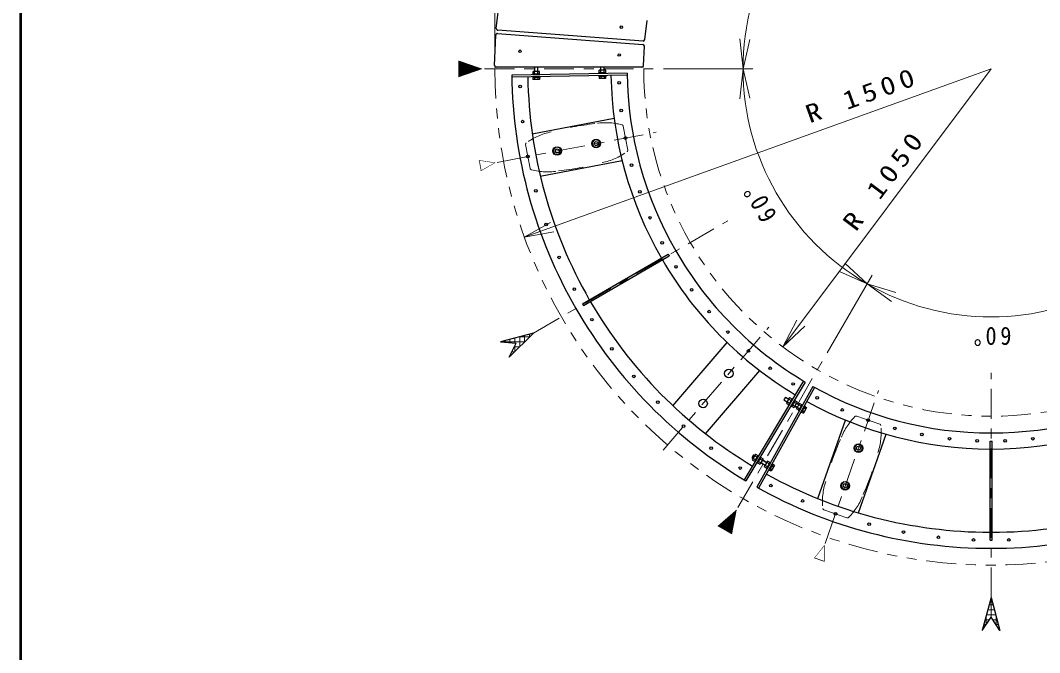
# Model space of a CAD drawing. Units: millimetres on the paper, scale 1:20. Extents: x -365 to 0, y -5 to 257.
# Drawn here: x -365 to -262.3, y 107.9 to 171.6 of the extents above; entities that cross this region are included whole.
import ezdxf
from ezdxf.enums import TextEntityAlignment as Align

# ---------------------------------------------------------------- set-up
doc = ezdxf.new("R2010")
doc.units = ezdxf.units.MM
for name, pattern in [('USER1', [4.5, 2.5, -2]), ('USER2', [6, 3, -1, 1, -1]), ('USER3', [8, 3, -1, 1, -1, 1, -1])]:
    doc.linetypes.add(name, pattern=pattern)
doc.layers.add('LY_1', color=7, linetype='Continuous', lineweight=25)
doc.layers.add('LY_2', color=7, linetype='Continuous', lineweight=13)
doc.styles.add('ＭＳ ゴシック', font='')
doc.styles.get('ＭＳ ゴシック').set_extended_font_data('MS Gothic')

# ---------------------------------------------------------------- blocks, each defined once
blk = doc.blocks.new('open_arrow')
at = {"color": 0, "linetype": 'Continuous', "lineweight": -2}
blk.add_lwpolyline([(7.5, 1.25), (0, 0), (7.5, -1.25)], dxfattribs=at)

msp = doc.modelspace()

# ---------------------------------------------------------------- linework, layer by layer
at = {"layer": 'LY_1', "lineweight": 13}
for p, q in [((-317.191, 167.703), (-317.191, 227.703)), ((-267.191, 166.703), (-314.228, 149.748)), ((-300.215, 166.7), (-291.191, 166.7)), ((-267.191, 166.703), (-288.163, 138.683)), ((-283.701, 138.102), (-279.189, 145.917)), ((-314.705, 139.703), (-313.683, 139.703)), ((-314.691, 138.695), (-314.691, 139.707)), ((-314.191, 139.195), (-314.191, 139.841)), ((-313.691, 139.695), (-313.691, 139.975)), ((-316.571, 139.203), (-314.183, 139.203)), ((-316.191, 139.154), (-316.191, 139.305)), ((-315.691, 139.121), (-315.691, 139.439)), ((-315.224, 138.703), (-314.683, 138.703)), ((-315.191, 139.088), (-315.191, 139.573)), ((-315.191, 138.195), (-315.191, 138.771)), ((-315.716, 137.703), (-315.683, 137.703)), ((-315.691, 137.695), (-315.691, 137.754)), ((-315.47, 138.203), (-315.183, 138.203)), ((-267.258, 113.203), (-267.125, 113.203)), ((-267.191, 111.452), (-267.191, 113.452)), ((-267.526, 112.203), (-266.857, 112.203)), ((-267.392, 112.703), (-266.991, 112.703)), ((-267.794, 111.203), (-267.358, 111.203)), ((-267.691, 110.706), (-267.691, 111.586)), ((-267.66, 111.703), (-266.723, 111.703)), ((-267.025, 111.203), (-266.589, 111.203)), ((-266.691, 110.706), (-266.691, 111.586)), ((-268.062, 110.203), (-268.028, 110.203)), ((-267.928, 110.703), (-267.693, 110.703)), ((-266.69, 110.703), (-266.455, 110.703)), ((-266.355, 110.203), (-266.321, 110.203))]:
    msp.add_line(p, q, dxfattribs=at)
at = {"layer": 'LY_1', "color": 32}
for p, q in [((-317.047, 170.784), (-316.705, 173.819)), ((-302.08, 169.655), (-301.862, 171.589)), ((-302.258, 169.508), (-316.894, 170.6)), ((-317.213, 167.047), (-317.099, 170.099)), ((-316.92, 170.259), (-302.284, 169.157)), ((-302.203, 167.04), (-302.13, 168.984)), ((-302.369, 166.88), (-317.046, 166.874))]:
    msp.add_line(p, q, dxfattribs=at)
at = {"layer": 'LY_1', "linetype": 'USER2', "lineweight": 13}
for p, q in [((-318.227, 166.702), (-301.215, 166.702)), ((-316.974, 157.284), (-300.926, 160.32)), ((-313.308, 140.078), (-293.729, 151.382)), ((-300.24, 128.299), (-289.586, 140.68)), ((-292.708, 122.504), (-284.202, 137.237)), ((-267.191, 113.452), (-267.191, 136.061)), ((-283.925, 118.88), (-278.531, 134.297))]:
    msp.add_line(p, q, dxfattribs=at)
at = {"layer": 'LY_1'}
for p, q in [((-302.209, 166.88), (-317.22, 166.874)), ((-312.694, 166.443), (-313.347, 166.443)), ((-313.347, 166.176), (-313.347, 166.443)), ((-313.184, 166.176), (-313.184, 166.443)), ((-313.179, 166.443), (-313.179, 166.872)), ((-312.862, 166.443), (-312.862, 166.872)), ((-312.857, 166.176), (-312.857, 166.443)), ((-312.694, 166.176), (-312.694, 166.443)), ((-306.682, 166.292), (-306.682, 166.559)), ((-306.028, 166.559), (-306.682, 166.559)), ((-306.518, 166.292), (-306.518, 166.559)), ((-306.514, 166.559), (-306.514, 166.875)), ((-306.196, 166.559), (-306.196, 166.875)), ((-306.192, 166.292), (-306.192, 166.559)), ((-306.028, 166.292), (-306.028, 166.559)), ((-303.879, 166.264), (-315.497, 166.062)), ((-303.876, 166.064), (-315.494, 165.862)), ((-313.374, 165.899), (-313.374, 165.832)), ((-312.674, 165.899), (-313.374, 165.899)), ((-312.674, 165.832), (-313.374, 165.832)), ((-312.671, 166.176), (-313.371, 166.176)), ((-313.371, 166.109), (-313.371, 166.176)), ((-312.671, 166.109), (-313.371, 166.109)), ((-313.351, 165.832), (-313.351, 165.632)), ((-312.697, 165.632), (-313.351, 165.632)), ((-313.187, 165.832), (-313.187, 165.632)), ((-312.861, 165.832), (-312.861, 165.632)), ((-312.697, 165.832), (-312.697, 165.632)), ((-312.674, 165.899), (-312.674, 165.832)), ((-312.671, 166.109), (-312.671, 166.176)), ((-306.008, 166.015), (-306.708, 166.015)), ((-306.708, 166.015), (-306.708, 165.948)), ((-306.008, 165.948), (-306.708, 165.948)), ((-306.705, 166.225), (-306.705, 166.292)), ((-306.005, 166.292), (-306.705, 166.292)), ((-306.005, 166.225), (-306.705, 166.225)), ((-306.685, 165.948), (-306.685, 165.748)), ((-306.032, 165.748), (-306.685, 165.748)), ((-306.522, 165.948), (-306.522, 165.748)), ((-306.195, 165.948), (-306.195, 165.748)), ((-306.032, 165.948), (-306.032, 165.748)), ((-306.008, 166.015), (-306.008, 165.948)), ((-306.005, 166.225), (-306.005, 166.292)), ((-313.42, 160.161), (-305.176, 161.721)), ((-307.385, 159.234), (-307.133, 159.55)), ((-307.237, 158.858), (-307.385, 159.234)), ((-306.733, 159.49), (-307.133, 159.55)), ((-306.585, 159.113), (-306.733, 159.49)), ((-311.315, 158.49), (-311.063, 158.806)), ((-311.167, 158.114), (-311.315, 158.49)), ((-310.663, 158.746), (-311.063, 158.806)), ((-310.768, 158.054), (-310.516, 158.37)), ((-310.516, 158.37), (-310.663, 158.746)), ((-306.837, 158.797), (-307.237, 158.858)), ((-306.837, 158.797), (-306.585, 159.113)), ((-312.615, 155.903), (-304.37, 157.463)), ((-310.768, 158.054), (-311.167, 158.114)), ((-308.377, 143.04), (-299.717, 148.04)), ((-308.277, 142.867), (-299.617, 147.867)), ((-313.308, 140.078), (-316.642, 139.185)), ((-313.308, 140.078), (-315.749, 137.638)), ((-316.642, 139.185), (-315.04, 139.078)), ((-315.749, 137.638), (-315.04, 139.078)), ((-299.256, 132.765), (-293.783, 139.125)), ((-295.971, 129.938), (-290.498, 136.299)), ((-286.087, 135.253), (-292.071, 125.293)), ((-285.915, 135.151), (-291.9, 125.19)), ((-285.154, 134.711), (-290.788, 124.548)), ((-284.98, 134.614), (-290.614, 124.451)), ((-287.918, 133.627), (-288.076, 133.352)), ((-287.918, 133.627), (-287.58, 133.432)), ((-287.496, 133.577), (-287.823, 133.012)), ((-287.496, 133.577), (-287.265, 133.444)), ((-288.076, 133.352), (-287.739, 133.157)), ((-287.823, 133.012), (-287.592, 132.878)), ((-287.741, 133.153), (-287.51, 133.02)), ((-287.254, 133.464), (-287.604, 132.858)), ((-287.604, 132.858), (-287.546, 132.825)), ((-287.578, 133.436), (-287.347, 133.303)), ((-287.196, 133.431), (-287.546, 132.825)), ((-287.009, 133.327), (-287.359, 132.721)), ((-287.359, 132.721), (-287.302, 132.687)), ((-286.952, 133.294), (-287.302, 132.687)), ((-287.29, 132.708), (-287.059, 132.574)), ((-287.254, 133.464), (-287.196, 133.431)), ((-287.208, 132.849), (-286.977, 132.716)), ((-286.732, 133.14), (-287.059, 132.574)), ((-287.045, 133.132), (-286.814, 132.999)), ((-287.009, 133.327), (-286.952, 133.294)), ((-286.727, 132.577), (-287.001, 132.735)), ((-286.975, 132.72), (-286.701, 132.562)), ((-286.963, 133.273), (-286.732, 133.14)), ((-286.569, 132.852), (-286.842, 133.01)), ((-286.816, 132.994), (-286.543, 132.836)), ((-286.485, 132.997), (-286.811, 132.431)), ((-286.499, 132.439), (-286.73, 132.573)), ((-286.242, 132.884), (-286.592, 132.278)), ((-286.335, 132.722), (-286.566, 132.856)), ((-286.184, 132.851), (-286.534, 132.244)), ((-286.254, 132.864), (-286.485, 132.997)), ((-286.003, 132.742), (-286.353, 132.136)), ((-285.946, 132.709), (-286.296, 132.103)), ((-286.184, 132.851), (-286.242, 132.884)), ((-285.784, 132.589), (-286.111, 132.023)), ((-286.039, 132.547), (-285.866, 132.447)), ((-286.003, 132.742), (-285.946, 132.709)), ((-285.957, 132.689), (-285.784, 132.589)), ((-286.58, 132.298), (-286.811, 132.431)), ((-286.534, 132.244), (-286.592, 132.278)), ((-286.353, 132.136), (-286.296, 132.103)), ((-286.284, 132.123), (-286.111, 132.023)), ((-286.202, 132.265), (-286.029, 132.165)), ((-284.64, 123.396), (-281.869, 131.317)), ((-280.55, 121.965), (-277.779, 129.885)), ((-280.967, 128.536), (-280.715, 128.852)), ((-280.819, 128.16), (-280.967, 128.536)), ((-280.316, 128.792), (-280.715, 128.852)), ((-280.42, 128.1), (-280.168, 128.416)), ((-280.168, 128.416), (-280.315, 128.792)), ((-267.291, 119.203), (-267.291, 129.203)), ((-267.091, 119.203), (-267.091, 129.203)), ((-291.15, 127.796), (-291.309, 127.521)), ((-291.309, 127.521), (-291.172, 127.442)), ((-290.93, 127.863), (-291.256, 127.297)), ((-291.175, 127.438), (-290.944, 127.305)), ((-291.15, 127.796), (-291.014, 127.717)), ((-290.687, 127.75), (-291.037, 127.143)), ((-291.011, 127.721), (-290.78, 127.588)), ((-290.629, 127.716), (-290.979, 127.11)), ((-290.93, 127.863), (-290.699, 127.729)), ((-290.443, 127.612), (-290.793, 127.006)), ((-290.385, 127.579), (-290.735, 126.973)), ((-290.687, 127.75), (-290.629, 127.716)), ((-290.166, 127.425), (-290.492, 126.86)), ((-290.478, 127.417), (-290.247, 127.284)), ((-290.443, 127.612), (-290.385, 127.579)), ((-290.397, 127.559), (-290.166, 127.425)), ((-280.42, 128.1), (-280.819, 128.16)), ((-291.256, 127.297), (-291.025, 127.164)), ((-291.037, 127.143), (-290.979, 127.11)), ((-290.793, 127.006), (-290.735, 126.973)), ((-290.723, 126.993), (-290.492, 126.86)), ((-290.642, 127.134), (-290.411, 127.001)), ((-290.408, 127.005), (-290.036, 126.79)), ((-289.96, 126.746), (-290.332, 126.961)), ((-290.25, 127.28), (-289.877, 127.065)), ((-289.801, 127.021), (-290.173, 127.236)), ((-289.717, 127.166), (-290.044, 126.601)), ((-289.813, 126.467), (-290.044, 126.601)), ((-289.731, 126.609), (-289.962, 126.742)), ((-289.474, 127.053), (-289.824, 126.447)), ((-289.767, 126.414), (-289.824, 126.447)), ((-289.568, 126.892), (-289.799, 127.025)), ((-289.417, 127.02), (-289.767, 126.414)), ((-289.486, 127.033), (-289.717, 127.166)), ((-289.236, 126.912), (-289.586, 126.305)), ((-289.178, 126.878), (-289.528, 126.272)), ((-289.417, 127.02), (-289.474, 127.053)), ((-289.435, 126.434), (-289.261, 126.334)), ((-289.016, 126.758), (-289.343, 126.192)), ((-289.271, 126.717), (-289.098, 126.617)), ((-289.236, 126.912), (-289.178, 126.878)), ((-289.19, 126.858), (-289.016, 126.758)), ((-289.586, 126.305), (-289.528, 126.272)), ((-289.516, 126.292), (-289.343, 126.192)), ((-282.288, 124.761), (-282.036, 125.077)), ((-282.141, 124.385), (-282.288, 124.761)), ((-281.741, 124.324), (-282.141, 124.385)), ((-281.637, 125.016), (-282.036, 125.077)), ((-281.741, 124.324), (-281.489, 124.64)), ((-281.489, 124.64), (-281.637, 125.016)), ((-267.191, 113.452), (-268.084, 110.119)), ((-267.191, 113.452), (-266.298, 110.119)), ((-268.084, 110.119), (-267.191, 111.452)), ((-266.298, 110.119), (-267.191, 111.452))]:
    msp.add_line(p, q, dxfattribs=at)
at = {"layer": 'LY_1', "linetype": 'USER1', "lineweight": 13}
for p, q in [((-304.266, 160.939), (-303.809, 158.524)), ((-314.092, 159.08), (-313.634, 156.665)), ((-280.737, 131.714), (-278.416, 130.902)), ((-284.04, 122.275), (-281.719, 121.463))]:
    msp.add_line(p, q, dxfattribs=at)
at = {"layer": 'LY_1', "color": 32}
for centre in [(-304.455, 170.902), (-314.657, 168.48), (-304.664, 168.106)]:
    msp.add_circle(centre, 0.125, dxfattribs=at)
at = {"layer": 'LY_1'}
for centre, radius in [((-304.665, 165.301), 0.133), ((-314.658, 164.927), 0.133), ((-304.455, 162.505), 0.133), ((-314.392, 161.385), 0.133), ((-306.985, 159.174), 0.433), ((-306.985, 159.174), 0.2), ((-304.037, 159.732), 0.133), ((-310.915, 158.43), 0.433), ((-310.915, 158.43), 0.2), ((-313.863, 157.873), 0.133), ((-303.413, 156.998), 0.133), ((-313.073, 154.409), 0.133), ((-302.587, 154.318), 0.133), ((-312.026, 151.015), 0.133), ((-301.562, 151.707), 0.133), ((-300.345, 149.181), 0.133), ((-310.728, 147.708), 0.133), ((-298.943, 146.752), 0.133), ((-309.187, 144.508), 0.133), ((-297.364, 144.435), 0.133), ((-295.615, 142.243), 0.133), ((-307.411, 141.432), 0.133), ((-293.708, 140.187), 0.133), ((-305.41, 138.497), 0.133), ((-291.652, 138.279), 0.133), ((-289.459, 136.531), 0.133), ((-303.195, 135.72), 0.133), ((-293.609, 136.006), 0.433), ((-287.142, 134.951), 0.133), ((-284.714, 133.549), 0.133), ((-300.779, 133.116), 0.133), ((-296.218, 132.974), 0.433), ((-282.187, 132.332), 0.133), ((-298.175, 130.7), 0.133), ((-279.577, 131.308), 0.133), ((-276.897, 130.481), 0.133), ((-274.163, 129.857), 0.133), ((-271.39, 129.439), 0.133), ((-262.992, 129.439), 0.133), ((-295.398, 128.485), 0.133), ((-280.567, 128.476), 0.433), ((-280.567, 128.476), 0.2), ((-268.593, 129.23), 0.133), ((-265.789, 129.23), 0.133), ((-292.463, 126.484), 0.133), ((-289.386, 124.708), 0.133), ((-281.889, 124.7), 0.433), ((-281.889, 124.7), 0.2), ((-286.186, 123.167), 0.133), ((-282.879, 121.869), 0.133), ((-279.485, 120.822), 0.133), ((-276.022, 120.031), 0.133), ((-272.509, 119.502), 0.133), ((-268.967, 119.237), 0.133), ((-265.415, 119.237), 0.133)]:
    msp.add_circle(centre, radius, dxfattribs=at)
at = {"layer": 'LY_1', "lineweight": 13}
for centre, start, end in [((-267.193, 166.703), 120.00001, 179.99987), ((-267.192, 166.702), 180, 239.99987), ((-267.19, 166.702), 240.00085, 299.9999)]:
    msp.add_arc(centre, 24.998, start, end, dxfattribs=at)
at = {"layer": 'LY_1', "color": 32}
for centre, start, end in [((-316.882, 170.766), 173.5714, 265.7366), ((-316.932, 170.093), 85.69194, 177.8571), ((-302.245, 169.674), 265.73663, 353.57142), ((-302.297, 168.991), 357.85714, 85.69198), ((-317.046, 167.041), 177.85712, 270.02232), ((-302.369, 167.046), 270.02235, 357.85714)]:
    msp.add_arc(centre, 0.167, start, end, dxfattribs=at)
at = {"layer": 'LY_1', "linetype": 'USER3', "lineweight": 13}
for radius, start in [(50, 179.99999), (35, 179.99996)]:
    msp.add_arc((-267.191, 166.703), radius, start, 0.00001, dxfattribs=at)
at = {"layer": 'LY_1'}
for radius, start, end in [(48.31, 180.76106, 210), (46.69, 180.99824, 209.87726), (38.31, 180.99824, 209.85042), (36.69, 180.68594, 210), (37.5, 209.84718, 210.14956), (36.69, 210, 239.31407), (38.31, 210.14958, 239.00175), (47.5, 209.87935, 210.12062), (46.69, 210.12274, 239.00175), (48.31, 210, 239.23895), (36.69, 240.68594, 270), (36.69, 270, 299.31407), (38.31, 240.99824, 269.85042), (38.31, 270.14959, 299.00175), (37.5, 269.84719, 270.14955), (46.69, 240.99824, 269.87727), (46.69, 270.12274, 299.00176), (48.31, 240.76106, 270), (48.31, 270, 299.23895), (47.5, 269.87936, 270.12062)]:
    msp.add_arc((-267.191, 166.703), radius, start, end, dxfattribs=at)
at = {"layer": 'LY_1', "linetype": 'USER1', "lineweight": 13}
for centre, radius, start, end in [((-306.012, 154.927), 6.354, 75.18475, 100.03788), ((-310.27, 154.121), 6.354, 101.39072, 126.24385), ((-303.754, 131.34), 30.033, 96.43377, 104.99482), ((-304.43, 160.908), 0.167, 10.71429, 75.18475), ((-313.928, 159.111), 0.167, 126.24385, 190.7143), ((-307.631, 163.483), 6.354, 281.39072, 306.24385), ((-303.973, 158.493), 0.167, 306.24385, 10.71431), ((-314.146, 186.265), 30.033, 276.43378, 284.99482), ((-313.471, 156.696), 0.167, 190.71429, 255.18475), ((-311.889, 162.677), 6.354, 255.18475, 280.03788), ((-276.403, 127.195), 6.354, 135.18475, 160.03788), ((-280.792, 131.556), 0.167, 70.7143, 135.18475), ((-284.622, 130.071), 6.354, 341.39072, 6.24385), ((-278.471, 130.744), 0.167, 6.24385, 70.71431), ((-254.847, 117.357), 30.033, 156.43378, 164.99482), ((-307.609, 135.819), 30.033, 336.43378, 344.99483), ((-277.834, 123.105), 6.354, 161.39072, 186.24385), ((-286.053, 125.981), 6.354, 315.18475, 340.03788), ((-283.985, 122.432), 0.167, 186.24385, 250.71431), ((-281.664, 121.62), 0.167, 250.71429, 315.18475)]:
    msp.add_arc(centre, radius, start, end, dxfattribs=at)
at = {"layer": 'LY_2', "lineweight": 50}
msp.add_line((-365, 257), (-365, 0), dxfattribs=at)

# ---------------------------------------------------------------- block references
at = {"layer": 'LY_1', "lineweight": 13, "xscale": 0.4, "yscale": 0.4}
for p, rotation in [((-292.191, 166.703), 86.6), ((-292.19, 166.702), 273.4), ((-314.228, 149.748), 19.8), ((-279.691, 145.053), 146.6), ((-279.689, 145.053), 333.4), ((-288.163, 138.683), 53.2)]:
    msp.add_blockref('open_arrow', p, dxfattribs=dict(at, rotation=rotation))

# ---------------------------------------------------------------- texts
at = {"layer": 'LY_1', "style": 'ＭＳ ゴシック', "width": 0.6}
for s, height, rotation, p in [('▼', 2.199, 90, (-319.728, 166.703)), ('▽', 1.466, 100.7, (-317.957, 157.098)), ('▼', 2.199, 150, (-293.46, 121.205)), ('▽', 1.466, 160.7, (-284.256, 117.936))]:
    msp.add_text(s, height=height, rotation=rotation, dxfattribs=at).set_placement(p, align=Align.MIDDLE_CENTER)
at = {"layer": 'LY_1', "char_height": 1.833, "attachment_point": 8, "style": 'ＭＳ ゴシック'}
for s, insert, rotation in [('\\T1.33;\\W1.2;R\\~1500', (-279.849, 163.204), 19.823), ('\\T1.33;\\W1.2;R\\~1050', (-277.212, 154.983), 53.187), ('\\T1.33;\\W0.9;60°', (-289.707, 153.703), 120), ('\\T1.33;\\W0.9;60°', (-267.19, 140.704), 180)]:
    msp.add_mtext(s, dxfattribs=dict(at, insert=insert, rotation=rotation))

doc.saveas('drawing.dxf')
